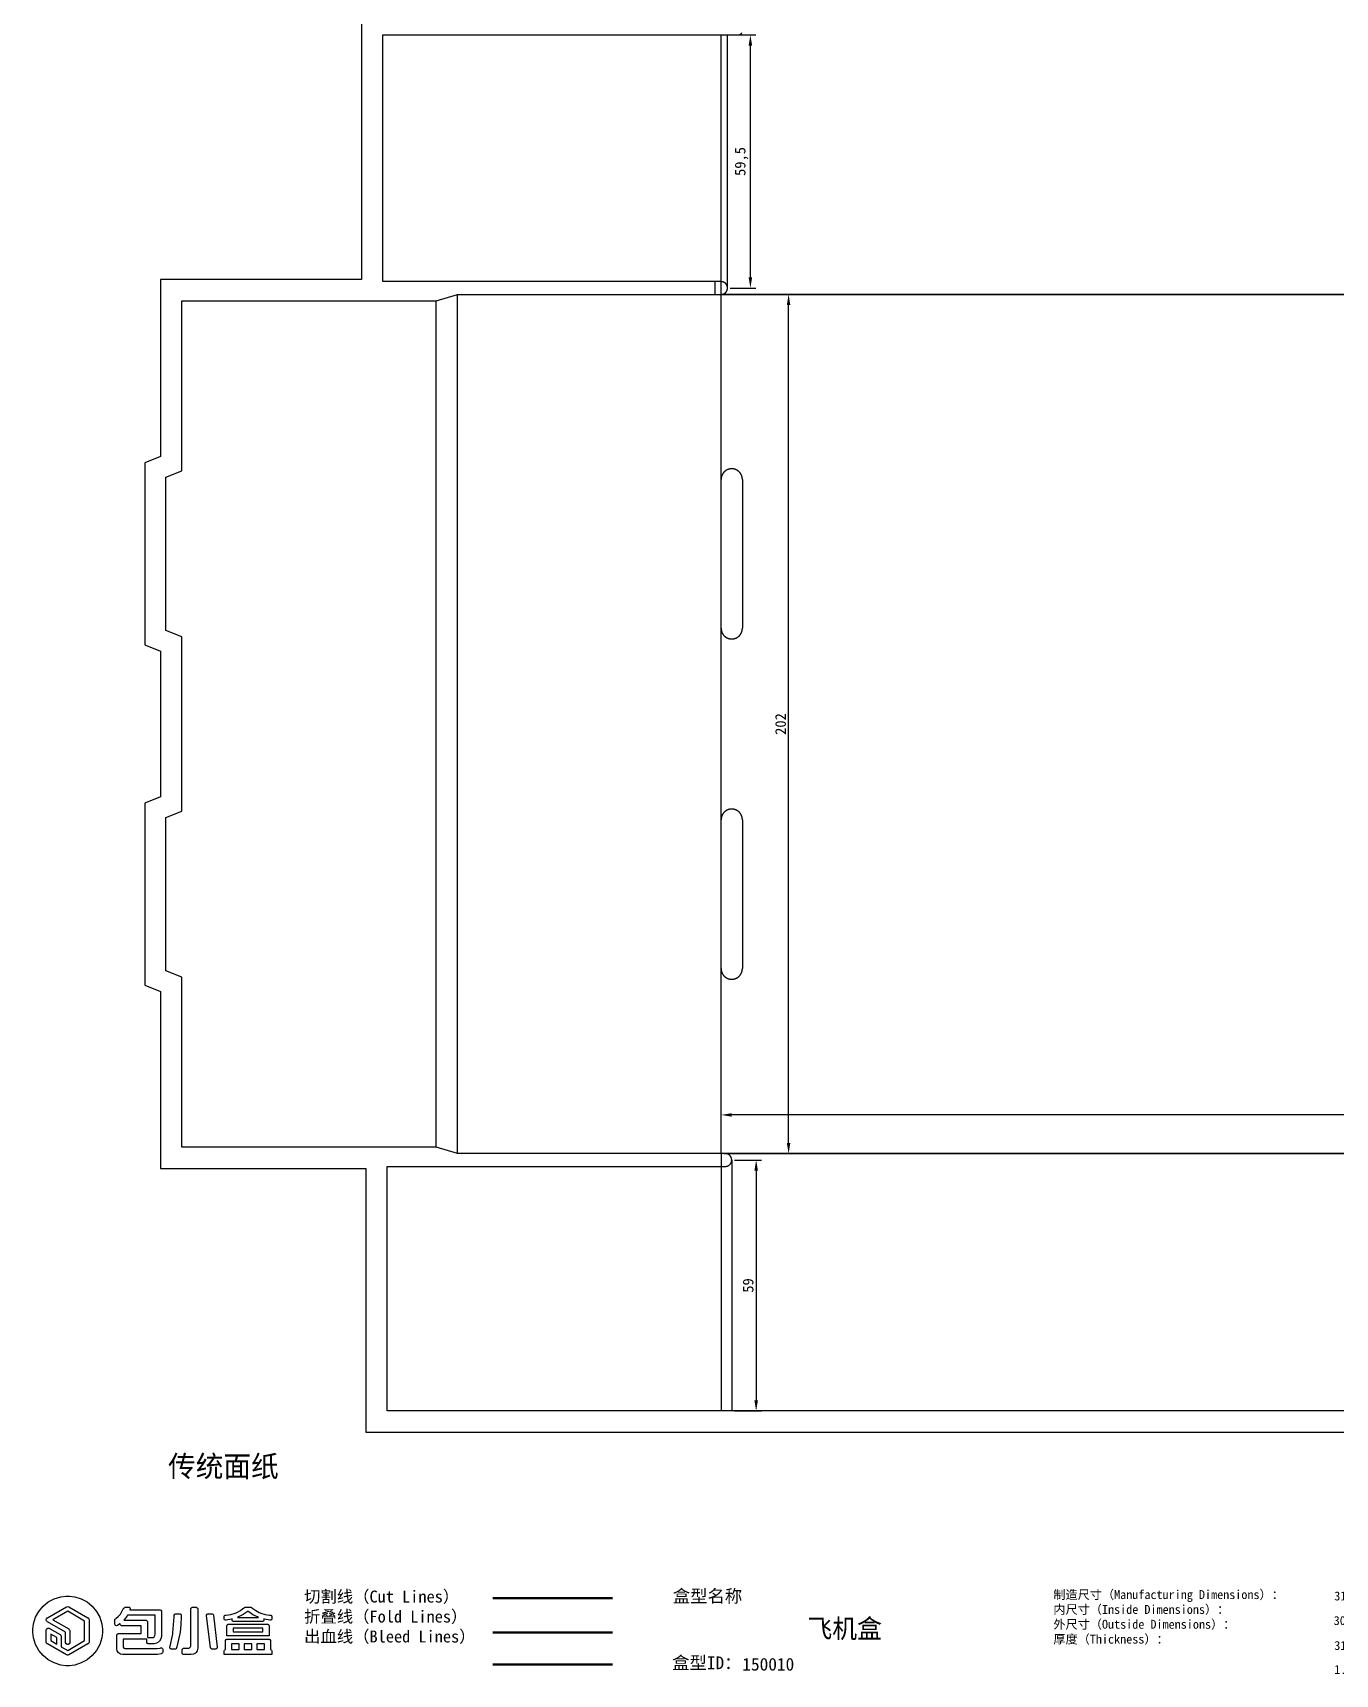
# Model space of a CAD drawing. Header units: millimetres. Extents: x -1 to 611, y 3 to 714.
# Drawn here: x -1.3 to 304.9, y 3.1 to 389 of the extents above; entities that cross this region are included whole.
import ezdxf

# ---------------------------------------------------------------- set-up
doc = ezdxf.new("R2010")
doc.units = ezdxf.units.MM
for name, color, linetype in [('bleeds', 3, 'Continuous'), ('cuts', 5, 'Continuous'), ('folds', 1, 'Continuous')]:
    doc.layers.add(name, color=color, linetype=linetype)
doc.dimstyles.get("Standard").update_dxf_attribs({"dimtxt": 2.5, "dimasz": 2.5, "dimexe": 1.25, "dimexo": 0.625, "dimtad": 1, "dimcen": 2.5, "dimazin": 3, "dimtfac": 1, "dimtmove": 0, "dimatfit": 3, "dimarcsym": 0})

# ---------------------------------------------------------------- blocks, each defined once
blk = doc.blocks.new('*U0')
at = {"color": 5, "lineweight": 50}
blk.add_line((106.86, -9.03), (135, -9.03), dxfattribs=at)
at = {"color": 1, "lineweight": 50}
blk.add_line((106.86, -17.05), (135, -17.05), dxfattribs=at)
at = {"color": 3, "lineweight": 50}
blk.add_line((106.86, -24.57), (135, -24.57), dxfattribs=at)
at = {"color": 30}
blk.add_lwpolyline([(15.09, -16.7), (15.09, -17.11), (14.93, -18.35), (14.45, -19.89), (13.69, -21.28), (12.69, -22.49), (11.48, -23.49), (10.09, -24.25), (8.55, -24.73), (7.31, -24.89), (6.9, -24.89), (6.49, -24.89), (5.25, -24.73), (3.71, -24.25), (2.32, -23.49), (1.11, -22.49), (0.11, -21.28), (-0.65, -19.89), (-1.13, -18.35), (-1.29, -17.11), (-1.29, -16.7), (-1.29, -16.29), (-1.13, -15.05), (-0.65, -13.51), (0.11, -12.12), (1.11, -10.9), (2.32, -9.9), (3.71, -9.15), (5.25, -8.67), (6.49, -8.5), (6.9, -8.5), (7.31, -8.5), (8.55, -8.67), (10.09, -9.15), (11.48, -9.9), (12.69, -10.9), (13.69, -12.12), (14.45, -13.51), (14.93, -15.05), (15.09, -16.29), (15.09, -16.7)], close=True, dxfattribs=at)
at = {"color": 7}
for points in [[(6.9, -22.41), (6.84, -22.41), (6.66, -22.36), (6.64, -22.34), (2.14, -19.74), (2.1, -19.72), (1.95, -19.55), (1.88, -19.36), (1.88, -19.3), (1.88, -16.57), (1.88, -16.5), (1.95, -16.31), (2.1, -16.14), (2.13, -16.12), (2.17, -16.1), (2.39, -16.05), (2.61, -16.1), (2.65, -16.12), (5.11, -17.53), (5.15, -17.56), (5.3, -17.72), (5.37, -17.91), (5.37, -17.98), (5.37, -20.42), (6.9, -21.31), (10.89, -19), (10.89, -14.39), (6.9, -12.08), (3.42, -14.09), (7.15, -16.25), (7.19, -16.27), (7.34, -16.44), (7.41, -16.63), (7.41, -16.7), (7.41, -19.4), (7.41, -19.49), (7.26, -19.76), (6.99, -19.91), (6.9, -19.91), (6.81, -19.91), (6.53, -19.76), (6.38, -19.49), (6.38, -19.4), (6.38, -16.99), (2.13, -14.54), (2.1, -14.51), (1.95, -14.35), (1.88, -14.16), (1.88, -14.09), (1.88, -14.03), (1.95, -13.84), (2.1, -13.67), (2.13, -13.65), (6.64, -11.05), (6.68, -11.02), (6.9, -10.98), (7.11, -11.02), (7.15, -11.05), (11.66, -13.65), (11.7, -13.67), (11.85, -13.84), (11.92, -14.03), (11.92, -14.09), (11.92, -19.3), (11.92, -19.36), (11.85, -19.55), (11.7, -19.72), (11.66, -19.74), (7.15, -22.34), (7.13, -22.35), (6.96, -22.41), (6.9, -22.41)], [(21.36, -11.14), (21.4, -11.14), (21.54, -11.22), (21.59, -11.38), (21.59, -11.41), (21.59, -11.41), (21.58, -11.43), (21.51, -11.7), (21.49, -11.74), (28.55, -11.74), (28.62, -11.74), (28.82, -11.85), (28.93, -12.05), (28.93, -12.12), (28.93, -17.85), (28.93, -18.03), (28.79, -18.59), (28.48, -19.11), (28.39, -19.2), (28.3, -19.29), (27.77, -19.6), (27.2, -19.74), (27.01, -19.74), (25.91, -19.74), (25.84, -19.74), (25.64, -19.63), (25.53, -19.43), (25.53, -19.36), (25.53, -18.63), (19.98, -18.63), (19.98, -20.48), (19.98, -20.55), (20.08, -20.78), (20.32, -20.88), (20.4, -20.88), (27.7, -20.88), (27.96, -20.88), (28.65, -20.73), (28.73, -20.7), (28.77, -20.68), (28.92, -20.68), (29.08, -20.74), (29.2, -20.87), (29.24, -21.01), (29.24, -21.05), (29.24, -21.69), (29.24, -21.74), (29.17, -21.9), (29.03, -22.03), (28.99, -22.04), (28.89, -22.08), (28.01, -22.25), (27.71, -22.25), (20, -22.25), (19.83, -22.25), (19.33, -22.16), (18.84, -21.88), (18.55, -21.41), (18.46, -20.92), (18.46, -20.75), (18.46, -17.7), (18.46, -17.64), (18.57, -17.44), (18.77, -17.33), (18.84, -17.33), (24.19, -17.33), (24.19, -15.48), (19.61, -15.48), (19.55, -15.48), (19.35, -15.38), (19.25, -15.19), (19.25, -15.12), (19.25, -14.97), (19.19, -15.01), (18.6, -15.4), (18.54, -15.43), (18.5, -15.45), (18.35, -15.48), (18.17, -15.42), (18.03, -15.29), (17.98, -15.15), (17.98, -15.1), (17.98, -14.11), (17.98, -14.06), (18.03, -13.92), (18.15, -13.8), (18.18, -13.78), (18.29, -13.72), (18.8, -13.33), (19.25, -12.85), (19.34, -12.74), (19.4, -12.65), (19.9, -11.68), (19.93, -11.58), (19.95, -11.51), (20.16, -11.26), (20.44, -11.13), (20.54, -11.13), (21.36, -11.13), (21.36, -11.14)], [(37.06, -11.14), (37.13, -11.14), (37.35, -11.26), (37.47, -11.47), (37.47, -11.55), (37.47, -20.6), (37.47, -20.79), (37.36, -21.36), (37.11, -21.8), (37.03, -21.87), (36.96, -21.93), (36.49, -22.16), (35.92, -22.26), (35.74, -22.26), (34.17, -22.26), (34.1, -22.26), (33.9, -22.15), (33.79, -21.95), (33.79, -21.88), (33.79, -21.17), (33.79, -21.1), (33.9, -20.9), (34.1, -20.79), (34.17, -20.79), (35.25, -20.79), (35.3, -20.79), (35.47, -20.75), (35.65, -20.63), (35.77, -20.45), (35.81, -20.28), (35.81, -20.23), (35.81, -11.55), (35.81, -11.48), (35.93, -11.26), (36.15, -11.14), (36.22, -11.14), (37.06, -11.14), (37.06, -11.14)], [(48.72, -11.15), (49.86, -11.15), (49.92, -11.15), (50.13, -11.21), (50.33, -11.33), (50.37, -11.37), (50.46, -11.47), (51.09, -11.93), (51.91, -12.36), (52.11, -12.44), (52.31, -12.52), (53.33, -12.82), (54.37, -12.98), (54.58, -12.99), (54.63, -12.99), (54.82, -13.09), (54.92, -13.28), (54.92, -13.34), (54.92, -13.82), (54.92, -13.89), (54.8, -14.09), (54.57, -14.18), (54.52, -14.17), (54.39, -14.15), (53.16, -13.91), (53.04, -13.88), (53.04, -14.12), (53.04, -14.19), (52.93, -14.38), (52.73, -14.5), (52.66, -14.5), (45.93, -14.5), (45.87, -14.5), (45.67, -14.38), (45.56, -14.19), (45.56, -14.12), (45.56, -13.88), (45.43, -13.91), (44.14, -14.16), (44.01, -14.18), (43.96, -14.18), (43.77, -14.1), (43.66, -13.93), (43.66, -13.87), (43.66, -13.29), (43.66, -13.24), (43.75, -13.08), (43.91, -12.99), (43.96, -12.99), (44.17, -12.98), (45.23, -12.82), (46.27, -12.52), (46.48, -12.44), (46.67, -12.36), (47.49, -11.94), (48.11, -11.47), (48.2, -11.37), (48.24, -11.34), (48.44, -11.21), (48.65, -11.15), (48.72, -11.15)], [(20.09, -14.21), (25.28, -14.21), (25.34, -14.21), (25.54, -14.32), (25.66, -14.52), (25.66, -14.59), (25.66, -18.28), (26.57, -18.28), (26.67, -18.28), (26.96, -18.23), (27.23, -18.07), (27.39, -17.8), (27.45, -17.51), (27.45, -17.42), (27.45, -13.04), (20.94, -13.04), (20.88, -13.15), (20.17, -14.12), (20.09, -14.21)], [(33.19, -12.66), (33.25, -12.66), (33.46, -12.77), (33.57, -12.98), (33.57, -13.04), (33.56, -13.43), (33.48, -15.31), (33.31, -17.04), (33.26, -17.36), (33.21, -17.68), (32.59, -20.48), (32.51, -20.72), (32.5, -20.76), (32.38, -20.91), (32.21, -20.98), (32.15, -20.98), (31.3, -20.98), (31.25, -20.98), (31.12, -20.94), (30.99, -20.83), (30.92, -20.67), (30.92, -20.54), (30.93, -20.5), (31.01, -20.26), (31.56, -17.76), (31.6, -17.51), (31.65, -17.16), (31.96, -13.43), (31.96, -13.03), (31.96, -12.98), (32.07, -12.76), (32.27, -12.66), (32.34, -12.66), (33.19, -12.66)], [(41.17, -12.99), (42.06, -20.56), (42.06, -20.61), (41.96, -20.85), (41.75, -20.98), (41.68, -20.98), (40.84, -20.98), (40.77, -20.98), (40.58, -20.88), (40.47, -20.69), (40.46, -20.65), (39.57, -13.08), (39.56, -13.02), (39.66, -12.78), (39.88, -12.66), (39.95, -12.66), (40.79, -12.66), (40.85, -12.66), (41.04, -12.75), (41.16, -12.94), (41.17, -12.99)], [(54.29, -15.5), (54.29, -17.88), (44.29, -17.88), (44.29, -15.5), (44.29, -15.43), (44.4, -15.24), (44.6, -15.12), (44.66, -15.12), (53.91, -15.12), (53.98, -15.12), (54.18, -15.24), (54.29, -15.43), (54.29, -15.5)], [(46.8, -13.52), (51.77, -13.52), (51.52, -13.43), (50.39, -12.9), (49.45, -12.25), (49.29, -12.1), (49.13, -12.24), (48.18, -12.88), (47.05, -13.43), (46.8, -13.52)], [(2.91, -19), (4.34, -19.83), (4.34, -18.28), (2.91, -17.45), (2.91, -19)], [(54.56, -19.01), (54.56, -21.09), (54.57, -21.09), (54.63, -21.09), (54.82, -21.2), (54.92, -21.38), (54.92, -21.44), (54.92, -22.26), (43.66, -22.26), (43.66, -21.44), (43.66, -21.38), (43.76, -21.2), (43.95, -21.09), (44.01, -21.09), (44.01, -19.01), (44.01, -18.95), (44.12, -18.75), (44.32, -18.64), (44.39, -18.64), (54.18, -18.64), (54.24, -18.64), (54.44, -18.75), (54.56, -18.95), (54.56, -19.01)], [(45.78, -16.96), (52.8, -16.96), (52.8, -16.08), (45.78, -16.08), (45.78, -16.96)], [(45.4, -21.09), (47.23, -21.09), (47.23, -19.76), (45.4, -19.76), (45.4, -21.09)], [(48.4, -21.09), (50.17, -21.09), (50.17, -19.76), (48.4, -19.76), (48.4, -21.09)], [(51.35, -21.09), (53.16, -21.09), (53.16, -19.76), (51.35, -19.76), (51.35, -21.09)]]:
    blk.add_lwpolyline(points, close=True, dxfattribs=at)
at = {"insert": (62.48, -7.22), "char_height": 2.81671, "attachment_point": 1}
blk.add_mtext_dynamic_manual_height_columns('{\\fArial Unicode MS|b0|i0|c134|p0;切割线（\\fSimSun|b0|i0|c134|p2;Cut Lines\\fArial Unicode MS|b0|i0|c134|p0;）\\fSimSun|b0|i0|c134|p2;\\P\\fArial Unicode MS|b0|i0|c134|p0;折叠线（\\fSimSun|b0|i0|c134|p2;Fold Lines\\fArial Unicode MS|b0|i0|c134|p0;）\\fSimSun|b0|i0|c134|p2;\\H2.14166x; \\H0.46693x;\\P\\fArial Unicode MS|b0|i0|c134|p0;出血线（\\fSimSun|b0|i0|c134|p2;Bleed Lines\\fArial Unicode MS|b0|i0|c134|p0;）\\H1.76775x; }', width=43.0189, gutter_width=112.21, heights=[22.95], dxfattribs=at)
at = {"lineweight": 211}
for s, width, heights, insert, char_height, attachment_point in [('{\\fSimSun|b0|i0|c134|p2;盒型名称}', 19.2043, [0], (149.15, -7.02), 2.9911, 1), ('{\\fArial Unicode MS|b0|i0|c134|p0;制造尺寸（\\fSimSun|b0|i0|c134|p2;\\C0;Manufacturing Dimensions\\fArial Unicode MS|b0|i0|c134|p0;\\C256;）：\\fSimSun|b0|i0|c134|p2;\\P\\fArial Unicode MS|b0|i0|c134|p0;\\C0;内尺寸（\\fSimSun|b0|i0|c134|p2;Inside Dimensions\\fArial Unicode MS|b0|i0|c134|p0;）：\\fSimSun|b0|i0|c134|p2;\\H2.13842x; \\H0.46764x;\\P\\fArial Unicode MS|b0|i0|c134|p0;外尺寸（\\fSimSun|b0|i0|c134|p2;Outside Dimensions\\fArial Unicode MS|b0|i0|c134|p0;）：\\fSimSun|b0|i0|c134|p2;\\H1.76014x; \\H0.56814x;\\P\\fArial Unicode MS|b0|i0|c134|p0;厚度（\\fSimSun|b0|i0|c134|p2;Thickness\\fArial Unicode MS|b0|i0|c134|p0;）：\\H1.88094x; }', 62.394, [0], (238.61, -7.12), 2.09375, 1), ('315(L) X 202(W) X 62(H) mm', 66.9285, [0], (304.64, -7.45), 2.0938, 1), ('{\\fArial Unicode MS|b0|i0|c134|p0;材质（\\fSimSun|b0|i0|c134|p2;\\C0;Material\\fArial Unicode MS|b0|i0|c134|p0;\\C256;）：\\fSimSun|b0|i0|c134|p2;\\P\\fArial Unicode MS|b0|i0|c134|p0;\\C0;展开面积（\\fSimSun|b0|i0|c134|p2;Total Area\\fArial Unicode MS|b0|i0|c134|p0;）：\\fSimSun|b0|i0|c134|p2;\\H2.13381x; \\H0.46865x;\\P\\fArial Unicode MS|b0|i0|c134|p0;备注（\\fSimSun|b0|i0|c134|p2;Remark\\fArial Unicode MS|b0|i0|c134|p0;）：\\H1.76559x; }', 55.946, [0], (381.12, -7.86), 2.09375, 1), ('E瓦(三层)(1.5-2mm)', 66.9285, [0], (438.73, -8.18), 2.0938, 1), ('飞机盒', 81.4197, [9.16], (189.54, -16.4), 4.487, 5), ('300(L) X 200(W) X 60(H) mm', 66.8699, [0], (304.5, -13.23), 2.0938, 1), ('576.0 mm X 590.0 mm', 66.9676, [0], (438.54, -13.94), 2.0938, 1), ('316(L) X 204.5(W) X 63(H) mm', 66.9676, [0], (304.64, -19.09), 2.0938, 1), ('{\\fSimSun|b0|i0|c134|p2;盒型ID：}', 19.2043, [0], (148.99, -22.71), 2.9911, 1), ('150010', 19.2043, [0], (165.49, -23.05), 2.991, 1), ('1.5 mm', 66.909, [0], (304.64, -24.75), 2.094, 1)]:
    blk.add_mtext_dynamic_manual_height_columns(s, width=width, gutter_width=214.48, heights=heights, dxfattribs=dict(at, insert=insert, char_height=char_height, attachment_point=attachment_point))
blk = doc.blocks.new('traditional')
at = {"layer": 'bleeds'}
for p, q in [((46, 333.5), (46, 271)), ((46, 271), (-1.25, 271)), ((-1.25, 271), (-1.25, 229.38)), ((-1.25, 229.38), (-5, 227.88)), ((-5, 227.88), (-5, 185.12)), ((-5, 185.12), (-1.25, 183.62)), ((-1.25, 183.62), (-1.25, 149.38)), ((-1.25, 149.38), (-5, 147.88)), ((-5, 147.88), (-5, 105.11)), ((-5, 105.11), (-1.25, 103.61)), ((-1.25, 103.61), (-1.25, 62)), ((-1.25, 62), (47, 62)), ((47, 62), (47, 0)), ((47, 0), (529, 0))]:
    blk.add_line(p, q, dxfattribs=at)
at = {"layer": 'cuts'}
for p, q in [((51, 270.5), (51, 328.5)), ((51, 328.5), (132, 328.5)), ((132, 328.5), (134.5, 328.5)), ((129, 270.5), (51, 270.5)), ((130.5, 270.5), (129, 270.5)), ((63.5, 266), (68.5, 267.5)), ((68.5, 267.5), (130.5, 267.5)), ((130.5, 267.5), (130.5, 267.5)), ((3.75, 226), (3.75, 266)), ((3.75, 266), (63.5, 266)), ((0, 224.5), (3.75, 226)), ((0, 188.5), (0, 224.5)), ((130.5, 189), (130.5, 224)), ((130.5, 224), (130.5, 224)), ((133, 226.5), (133, 226.5)), ((135.5, 224), (135.5, 189)), ((3.75, 187), (0, 188.5)), ((3.75, 146), (3.75, 187)), ((133, 186.5), (133, 186.5)), ((0, 144.5), (3.75, 146)), ((0, 108.5), (0, 144.5)), ((130.5, 109), (130.5, 144)), ((130.5, 144), (130.5, 144)), ((133, 146.5), (133, 146.5)), ((135.5, 144), (135.5, 109)), ((3.75, 107), (0, 108.5)), ((3.75, 67), (3.75, 107)), ((133, 106.5), (133, 106.5)), ((63.5, 67), (3.75, 67)), ((68.5, 65.5), (63.5, 67)), ((52, 5), (52, 62.5)), ((52, 62.5), (130, 62.5)), ((131.5, 65.5), (68.5, 65.5)), ((130, 62.5), (131.5, 62.5)), ((443, 5), (52, 5))]:
    blk.add_line(p, q, dxfattribs=at)
for points in [[(134.5, 328.5), (134.52, 328.5), (134.53, 328.5), (134.55, 328.5), (134.56, 328.5), (134.58, 328.5), (134.59, 328.5), (134.61, 328.51), (134.63, 328.51), (134.64, 328.51), (134.66, 328.51), (134.67, 328.51), (134.69, 328.52), (134.7, 328.52), (134.72, 328.52), (134.73, 328.53), (134.75, 328.53), (134.76, 328.54), (134.78, 328.54), (134.79, 328.54), (134.81, 328.55), (134.82, 328.55), (134.84, 328.56), (134.85, 328.56), (134.87, 328.57), (134.88, 328.58), (134.9, 328.58), (134.91, 328.59), (134.93, 328.6), (134.94, 328.6), (134.95, 328.61), (134.97, 328.62), (134.98, 328.62), (135, 328.63), (135.01, 328.64), (135.02, 328.65), (135.04, 328.66), (135.05, 328.66), (135.06, 328.67), (135.08, 328.68), (135.09, 328.69), (135.1, 328.7), (135.11, 328.71), (135.13, 328.72), (135.14, 328.73), (135.15, 328.74), (135.16, 328.75), (135.17, 328.76), (135.18, 328.77), (135.2, 328.78), (135.21, 328.79), (135.22, 328.8), (135.23, 328.82), (135.24, 328.83), (135.25, 328.84), (135.26, 328.85), (135.27, 328.86), (135.28, 328.87), (135.29, 328.89), (135.3, 328.9), (135.31, 328.91), (135.32, 328.92), (135.33, 328.94), (135.34, 328.95), (135.34, 328.96), (135.35, 328.98), (135.36, 328.99), (135.37, 329)], [(132, 269), (132, 269.02), (132, 269.05), (132, 269.07), (132, 269.09), (132, 269.12), (131.99, 269.14), (131.99, 269.16), (131.99, 269.19), (131.99, 269.21), (131.98, 269.23), (131.98, 269.26), (131.97, 269.28), (131.97, 269.3), (131.96, 269.33), (131.96, 269.35), (131.95, 269.37), (131.95, 269.4), (131.94, 269.42), (131.93, 269.44), (131.93, 269.46), (131.92, 269.49), (131.91, 269.51), (131.9, 269.53), (131.89, 269.55), (131.89, 269.57), (131.88, 269.6), (131.87, 269.62), (131.86, 269.64), (131.85, 269.66), (131.84, 269.68), (131.83, 269.7), (131.81, 269.72), (131.8, 269.74), (131.79, 269.76), (131.78, 269.78), (131.77, 269.8), (131.75, 269.82), (131.74, 269.84), (131.73, 269.86), (131.71, 269.88), (131.7, 269.9), (131.69, 269.92), (131.67, 269.94), (131.66, 269.96), (131.64, 269.97), (131.63, 269.99), (131.61, 270.01), (131.59, 270.03), (131.58, 270.04), (131.56, 270.06), (131.54, 270.08), (131.53, 270.09), (131.51, 270.11), (131.49, 270.13), (131.47, 270.14), (131.46, 270.16), (131.44, 270.17), (131.42, 270.19), (131.4, 270.2), (131.38, 270.21), (131.36, 270.23), (131.34, 270.24), (131.32, 270.25), (131.3, 270.27), (131.28, 270.28), (131.26, 270.29), (131.24, 270.3), (131.22, 270.31), (131.2, 270.33), (131.18, 270.34), (131.16, 270.35), (131.14, 270.36), (131.12, 270.37), (131.1, 270.38), (131.07, 270.39), (131.05, 270.39), (131.03, 270.4), (131.01, 270.41), (130.99, 270.42), (130.96, 270.43), (130.94, 270.43), (130.92, 270.44), (130.9, 270.45), (130.87, 270.45), (130.85, 270.46), (130.83, 270.46), (130.8, 270.47), (130.78, 270.47), (130.76, 270.48), (130.73, 270.48), (130.71, 270.49), (130.69, 270.49), (130.66, 270.49), (130.64, 270.49), (130.62, 270.5), (130.59, 270.5), (130.57, 270.5), (130.55, 270.5), (130.52, 270.5), (130.5, 270.5)], [(130.5, 267.5), (130.52, 267.5), (130.55, 267.5), (130.57, 267.5), (130.59, 267.5), (130.62, 267.5), (130.64, 267.51), (130.66, 267.51), (130.69, 267.51), (130.71, 267.51), (130.73, 267.52), (130.76, 267.52), (130.78, 267.53), (130.8, 267.53), (130.83, 267.54), (130.85, 267.54), (130.87, 267.55), (130.9, 267.55), (130.92, 267.56), (130.94, 267.57), (130.96, 267.57), (130.99, 267.58), (131.01, 267.59), (131.03, 267.6), (131.05, 267.61), (131.07, 267.61), (131.1, 267.62), (131.12, 267.63), (131.14, 267.64), (131.16, 267.65), (131.18, 267.66), (131.2, 267.67), (131.22, 267.69), (131.24, 267.7), (131.26, 267.71), (131.28, 267.72), (131.3, 267.73), (131.32, 267.75), (131.34, 267.76), (131.36, 267.77), (131.38, 267.79), (131.4, 267.8), (131.42, 267.81), (131.44, 267.83), (131.46, 267.84), (131.47, 267.86), (131.49, 267.87), (131.51, 267.89), (131.53, 267.91), (131.54, 267.92), (131.56, 267.94), (131.58, 267.96), (131.59, 267.97), (131.61, 267.99), (131.63, 268.01), (131.64, 268.03), (131.66, 268.04), (131.67, 268.06), (131.69, 268.08), (131.7, 268.1), (131.71, 268.12), (131.73, 268.14), (131.74, 268.16), (131.75, 268.18), (131.77, 268.2), (131.78, 268.22), (131.79, 268.24), (131.8, 268.26), (131.81, 268.28), (131.83, 268.3), (131.84, 268.32), (131.85, 268.34), (131.86, 268.36), (131.87, 268.38), (131.88, 268.4), (131.89, 268.43), (131.89, 268.45), (131.9, 268.47), (131.91, 268.49), (131.92, 268.51), (131.93, 268.54), (131.93, 268.56), (131.94, 268.58), (131.95, 268.6), (131.95, 268.63), (131.96, 268.65), (131.96, 268.67), (131.97, 268.7), (131.97, 268.72), (131.98, 268.74), (131.98, 268.77), (131.99, 268.79), (131.99, 268.81), (131.99, 268.84), (131.99, 268.86), (132, 268.88), (132, 268.91), (132, 268.93), (132, 268.95), (132, 268.98), (132, 269)], [(133, 226.5), (132.96, 226.5), (132.92, 226.5), (132.88, 226.5), (132.84, 226.5), (132.8, 226.49), (132.76, 226.49), (132.73, 226.48), (132.69, 226.48), (132.65, 226.48), (132.61, 226.47), (132.57, 226.46), (132.53, 226.46), (132.49, 226.45), (132.45, 226.44), (132.42, 226.43), (132.38, 226.42), (132.34, 226.41), (132.3, 226.4), (132.26, 226.39), (132.23, 226.38), (132.19, 226.37), (132.15, 226.35), (132.12, 226.34), (132.08, 226.32), (132.04, 226.31), (132.01, 226.29), (131.97, 226.28), (131.94, 226.26), (131.9, 226.25), (131.87, 226.23), (131.83, 226.21), (131.8, 226.19), (131.76, 226.17), (131.73, 226.15), (131.69, 226.13), (131.66, 226.11), (131.63, 226.09), (131.59, 226.07), (131.56, 226.05), (131.53, 226.02), (131.5, 226), (131.47, 225.98), (131.44, 225.95), (131.41, 225.93), (131.38, 225.9), (131.35, 225.88), (131.32, 225.85), (131.29, 225.82), (131.26, 225.8), (131.23, 225.77), (131.2, 225.74), (131.18, 225.71), (131.15, 225.68), (131.12, 225.65), (131.1, 225.62), (131.07, 225.59), (131.05, 225.56), (131.02, 225.53), (131, 225.5), (130.98, 225.47), (130.95, 225.44), (130.93, 225.41), (130.91, 225.37), (130.89, 225.34), (130.87, 225.31), (130.85, 225.27), (130.83, 225.24), (130.81, 225.2), (130.79, 225.17), (130.77, 225.13), (130.75, 225.1), (130.74, 225.06), (130.72, 225.03), (130.71, 224.99), (130.69, 224.96), (130.68, 224.92), (130.66, 224.88), (130.65, 224.85), (130.63, 224.81), (130.62, 224.77), (130.61, 224.74), (130.6, 224.7), (130.59, 224.66), (130.58, 224.62), (130.57, 224.58), (130.56, 224.55), (130.55, 224.51), (130.54, 224.47), (130.54, 224.43), (130.53, 224.39), (130.52, 224.35), (130.52, 224.31), (130.52, 224.27), (130.51, 224.24), (130.51, 224.2), (130.5, 224.16), (130.5, 224.12), (130.5, 224.08), (130.5, 224.04), (130.5, 224)], [(135.5, 224), (135.5, 224.04), (135.5, 224.08), (135.5, 224.12), (135.5, 224.16), (135.49, 224.2), (135.49, 224.24), (135.48, 224.27), (135.48, 224.31), (135.48, 224.35), (135.47, 224.39), (135.46, 224.43), (135.46, 224.47), (135.45, 224.51), (135.44, 224.55), (135.43, 224.58), (135.42, 224.62), (135.41, 224.66), (135.4, 224.7), (135.39, 224.74), (135.38, 224.77), (135.37, 224.81), (135.35, 224.85), (135.34, 224.88), (135.32, 224.92), (135.31, 224.96), (135.29, 224.99), (135.28, 225.03), (135.26, 225.06), (135.25, 225.1), (135.23, 225.13), (135.21, 225.17), (135.19, 225.2), (135.17, 225.24), (135.15, 225.27), (135.13, 225.31), (135.11, 225.34), (135.09, 225.37), (135.07, 225.41), (135.05, 225.44), (135.02, 225.47), (135, 225.5), (134.98, 225.53), (134.95, 225.56), (134.93, 225.59), (134.9, 225.62), (134.88, 225.65), (134.85, 225.68), (134.82, 225.71), (134.8, 225.74), (134.77, 225.77), (134.74, 225.8), (134.71, 225.82), (134.68, 225.85), (134.65, 225.88), (134.62, 225.9), (134.59, 225.93), (134.56, 225.95), (134.53, 225.98), (134.5, 226), (134.47, 226.02), (134.44, 226.05), (134.41, 226.07), (134.37, 226.09), (134.34, 226.11), (134.31, 226.13), (134.27, 226.15), (134.24, 226.17), (134.2, 226.19), (134.17, 226.21), (134.13, 226.23), (134.1, 226.25), (134.06, 226.26), (134.03, 226.28), (133.99, 226.29), (133.96, 226.31), (133.92, 226.32), (133.88, 226.34), (133.85, 226.35), (133.81, 226.37), (133.77, 226.38), (133.74, 226.39), (133.7, 226.4), (133.66, 226.41), (133.62, 226.42), (133.58, 226.43), (133.55, 226.44), (133.51, 226.45), (133.47, 226.46), (133.43, 226.46), (133.39, 226.47), (133.35, 226.48), (133.31, 226.48), (133.27, 226.48), (133.24, 226.49), (133.2, 226.49), (133.16, 226.5), (133.12, 226.5), (133.08, 226.5), (133.04, 226.5), (133, 226.5)], [(130.5, 189), (130.5, 188.96), (130.5, 188.92), (130.5, 188.88), (130.5, 188.84), (130.51, 188.8), (130.51, 188.76), (130.52, 188.73), (130.52, 188.69), (130.52, 188.65), (130.53, 188.61), (130.54, 188.57), (130.54, 188.53), (130.55, 188.49), (130.56, 188.45), (130.57, 188.42), (130.58, 188.38), (130.59, 188.34), (130.6, 188.3), (130.61, 188.26), (130.62, 188.23), (130.63, 188.19), (130.65, 188.15), (130.66, 188.12), (130.68, 188.08), (130.69, 188.04), (130.71, 188.01), (130.72, 187.97), (130.74, 187.94), (130.75, 187.9), (130.77, 187.87), (130.79, 187.83), (130.81, 187.8), (130.83, 187.76), (130.85, 187.73), (130.87, 187.69), (130.89, 187.66), (130.91, 187.63), (130.93, 187.59), (130.95, 187.56), (130.98, 187.53), (131, 187.5), (131.02, 187.47), (131.05, 187.44), (131.07, 187.41), (131.1, 187.38), (131.12, 187.35), (131.15, 187.32), (131.18, 187.29), (131.2, 187.26), (131.23, 187.23), (131.26, 187.2), (131.29, 187.18), (131.32, 187.15), (131.35, 187.12), (131.38, 187.1), (131.41, 187.07), (131.44, 187.05), (131.47, 187.02), (131.5, 187), (131.53, 186.98), (131.56, 186.95), (131.59, 186.93), (131.63, 186.91), (131.66, 186.89), (131.69, 186.87), (131.73, 186.85), (131.76, 186.83), (131.8, 186.81), (131.83, 186.79), (131.87, 186.77), (131.9, 186.75), (131.94, 186.74), (131.97, 186.72), (132.01, 186.71), (132.04, 186.69), (132.08, 186.68), (132.12, 186.66), (132.15, 186.65), (132.19, 186.63), (132.23, 186.62), (132.26, 186.61), (132.3, 186.6), (132.34, 186.59), (132.38, 186.58), (132.42, 186.57), (132.45, 186.56), (132.49, 186.55), (132.53, 186.54), (132.57, 186.54), (132.61, 186.53), (132.65, 186.52), (132.69, 186.52), (132.73, 186.52), (132.76, 186.51), (132.8, 186.51), (132.84, 186.5), (132.88, 186.5), (132.92, 186.5), (132.96, 186.5), (133, 186.5)], [(133, 186.5), (133.04, 186.5), (133.08, 186.5), (133.12, 186.5), (133.16, 186.5), (133.2, 186.51), (133.24, 186.51), (133.27, 186.52), (133.31, 186.52), (133.35, 186.52), (133.39, 186.53), (133.43, 186.54), (133.47, 186.54), (133.51, 186.55), (133.55, 186.56), (133.58, 186.57), (133.62, 186.58), (133.66, 186.59), (133.7, 186.6), (133.74, 186.61), (133.77, 186.62), (133.81, 186.63), (133.85, 186.65), (133.88, 186.66), (133.92, 186.68), (133.96, 186.69), (133.99, 186.71), (134.03, 186.72), (134.06, 186.74), (134.1, 186.75), (134.13, 186.77), (134.17, 186.79), (134.2, 186.81), (134.24, 186.83), (134.27, 186.85), (134.31, 186.87), (134.34, 186.89), (134.37, 186.91), (134.41, 186.93), (134.44, 186.95), (134.47, 186.98), (134.5, 187), (134.53, 187.02), (134.56, 187.05), (134.59, 187.07), (134.62, 187.1), (134.65, 187.12), (134.68, 187.15), (134.71, 187.18), (134.74, 187.2), (134.77, 187.23), (134.8, 187.26), (134.82, 187.29), (134.85, 187.32), (134.88, 187.35), (134.9, 187.38), (134.93, 187.41), (134.95, 187.44), (134.98, 187.47), (135, 187.5), (135.02, 187.53), (135.05, 187.56), (135.07, 187.59), (135.09, 187.63), (135.11, 187.66), (135.13, 187.69), (135.15, 187.73), (135.17, 187.76), (135.19, 187.8), (135.21, 187.83), (135.23, 187.87), (135.25, 187.9), (135.26, 187.94), (135.28, 187.97), (135.29, 188.01), (135.31, 188.04), (135.32, 188.08), (135.34, 188.12), (135.35, 188.15), (135.37, 188.19), (135.38, 188.23), (135.39, 188.26), (135.4, 188.3), (135.41, 188.34), (135.42, 188.38), (135.43, 188.42), (135.44, 188.45), (135.45, 188.49), (135.46, 188.53), (135.46, 188.57), (135.47, 188.61), (135.48, 188.65), (135.48, 188.69), (135.48, 188.73), (135.49, 188.76), (135.49, 188.8), (135.5, 188.84), (135.5, 188.88), (135.5, 188.92), (135.5, 188.96), (135.5, 189)], [(133, 146.5), (132.96, 146.5), (132.92, 146.5), (132.88, 146.5), (132.84, 146.5), (132.8, 146.49), (132.76, 146.49), (132.73, 146.48), (132.69, 146.48), (132.65, 146.48), (132.61, 146.47), (132.57, 146.46), (132.53, 146.46), (132.49, 146.45), (132.45, 146.44), (132.42, 146.43), (132.38, 146.42), (132.34, 146.41), (132.3, 146.4), (132.26, 146.39), (132.23, 146.38), (132.19, 146.37), (132.15, 146.35), (132.12, 146.34), (132.08, 146.32), (132.04, 146.31), (132.01, 146.29), (131.97, 146.28), (131.94, 146.26), (131.9, 146.25), (131.87, 146.23), (131.83, 146.21), (131.8, 146.19), (131.76, 146.17), (131.73, 146.15), (131.69, 146.13), (131.66, 146.11), (131.63, 146.09), (131.59, 146.07), (131.56, 146.05), (131.53, 146.02), (131.5, 146), (131.47, 145.98), (131.44, 145.95), (131.41, 145.93), (131.38, 145.9), (131.35, 145.88), (131.32, 145.85), (131.29, 145.82), (131.26, 145.8), (131.23, 145.77), (131.2, 145.74), (131.18, 145.71), (131.15, 145.68), (131.12, 145.65), (131.1, 145.62), (131.07, 145.59), (131.05, 145.56), (131.02, 145.53), (131, 145.5), (130.98, 145.47), (130.95, 145.44), (130.93, 145.41), (130.91, 145.37), (130.89, 145.34), (130.87, 145.31), (130.85, 145.27), (130.83, 145.24), (130.81, 145.2), (130.79, 145.17), (130.77, 145.13), (130.75, 145.1), (130.74, 145.06), (130.72, 145.03), (130.71, 144.99), (130.69, 144.96), (130.68, 144.92), (130.66, 144.88), (130.65, 144.85), (130.63, 144.81), (130.62, 144.77), (130.61, 144.74), (130.6, 144.7), (130.59, 144.66), (130.58, 144.62), (130.57, 144.58), (130.56, 144.55), (130.55, 144.51), (130.54, 144.47), (130.54, 144.43), (130.53, 144.39), (130.52, 144.35), (130.52, 144.31), (130.52, 144.27), (130.51, 144.24), (130.51, 144.2), (130.5, 144.16), (130.5, 144.12), (130.5, 144.08), (130.5, 144.04), (130.5, 144)], [(135.5, 144), (135.5, 144.04), (135.5, 144.08), (135.5, 144.12), (135.5, 144.16), (135.49, 144.2), (135.49, 144.24), (135.48, 144.27), (135.48, 144.31), (135.48, 144.35), (135.47, 144.39), (135.46, 144.43), (135.46, 144.47), (135.45, 144.51), (135.44, 144.55), (135.43, 144.58), (135.42, 144.62), (135.41, 144.66), (135.4, 144.7), (135.39, 144.74), (135.38, 144.77), (135.37, 144.81), (135.35, 144.85), (135.34, 144.88), (135.32, 144.92), (135.31, 144.96), (135.29, 144.99), (135.28, 145.03), (135.26, 145.06), (135.25, 145.1), (135.23, 145.13), (135.21, 145.17), (135.19, 145.2), (135.17, 145.24), (135.15, 145.27), (135.13, 145.31), (135.11, 145.34), (135.09, 145.37), (135.07, 145.41), (135.05, 145.44), (135.02, 145.47), (135, 145.5), (134.98, 145.53), (134.95, 145.56), (134.93, 145.59), (134.9, 145.62), (134.88, 145.65), (134.85, 145.68), (134.82, 145.71), (134.8, 145.74), (134.77, 145.77), (134.74, 145.8), (134.71, 145.82), (134.68, 145.85), (134.65, 145.88), (134.62, 145.9), (134.59, 145.93), (134.56, 145.95), (134.53, 145.98), (134.5, 146), (134.47, 146.02), (134.44, 146.05), (134.41, 146.07), (134.37, 146.09), (134.34, 146.11), (134.31, 146.13), (134.27, 146.15), (134.24, 146.17), (134.2, 146.19), (134.17, 146.21), (134.13, 146.23), (134.1, 146.25), (134.06, 146.26), (134.03, 146.28), (133.99, 146.29), (133.96, 146.31), (133.92, 146.32), (133.88, 146.34), (133.85, 146.35), (133.81, 146.37), (133.77, 146.38), (133.74, 146.39), (133.7, 146.4), (133.66, 146.41), (133.62, 146.42), (133.58, 146.43), (133.55, 146.44), (133.51, 146.45), (133.47, 146.46), (133.43, 146.46), (133.39, 146.47), (133.35, 146.48), (133.31, 146.48), (133.27, 146.48), (133.24, 146.49), (133.2, 146.49), (133.16, 146.5), (133.12, 146.5), (133.08, 146.5), (133.04, 146.5), (133, 146.5)], [(130.5, 109), (130.5, 108.96), (130.5, 108.92), (130.5, 108.88), (130.5, 108.84), (130.51, 108.8), (130.51, 108.76), (130.52, 108.73), (130.52, 108.69), (130.52, 108.65), (130.53, 108.61), (130.54, 108.57), (130.54, 108.53), (130.55, 108.49), (130.56, 108.45), (130.57, 108.42), (130.58, 108.38), (130.59, 108.34), (130.6, 108.3), (130.61, 108.26), (130.62, 108.23), (130.63, 108.19), (130.65, 108.15), (130.66, 108.12), (130.68, 108.08), (130.69, 108.04), (130.71, 108.01), (130.72, 107.97), (130.74, 107.94), (130.75, 107.9), (130.77, 107.87), (130.79, 107.83), (130.81, 107.8), (130.83, 107.76), (130.85, 107.73), (130.87, 107.69), (130.89, 107.66), (130.91, 107.63), (130.93, 107.59), (130.95, 107.56), (130.98, 107.53), (131, 107.5), (131.02, 107.47), (131.05, 107.44), (131.07, 107.41), (131.1, 107.38), (131.12, 107.35), (131.15, 107.32), (131.18, 107.29), (131.2, 107.26), (131.23, 107.23), (131.26, 107.2), (131.29, 107.18), (131.32, 107.15), (131.35, 107.12), (131.38, 107.1), (131.41, 107.07), (131.44, 107.05), (131.47, 107.02), (131.5, 107), (131.53, 106.98), (131.56, 106.95), (131.59, 106.93), (131.63, 106.91), (131.66, 106.89), (131.69, 106.87), (131.73, 106.85), (131.76, 106.83), (131.8, 106.81), (131.83, 106.79), (131.87, 106.77), (131.9, 106.75), (131.94, 106.74), (131.97, 106.72), (132.01, 106.71), (132.04, 106.69), (132.08, 106.68), (132.12, 106.66), (132.15, 106.65), (132.19, 106.63), (132.23, 106.62), (132.26, 106.61), (132.3, 106.6), (132.34, 106.59), (132.38, 106.58), (132.42, 106.57), (132.45, 106.56), (132.49, 106.55), (132.53, 106.54), (132.57, 106.54), (132.61, 106.53), (132.65, 106.52), (132.69, 106.52), (132.73, 106.52), (132.76, 106.51), (132.8, 106.51), (132.84, 106.5), (132.88, 106.5), (132.92, 106.5), (132.96, 106.5), (133, 106.5)], [(133, 106.5), (133.04, 106.5), (133.08, 106.5), (133.12, 106.5), (133.16, 106.5), (133.2, 106.51), (133.24, 106.51), (133.27, 106.52), (133.31, 106.52), (133.35, 106.52), (133.39, 106.53), (133.43, 106.54), (133.47, 106.54), (133.51, 106.55), (133.55, 106.56), (133.58, 106.57), (133.62, 106.58), (133.66, 106.59), (133.7, 106.6), (133.74, 106.61), (133.77, 106.62), (133.81, 106.63), (133.85, 106.65), (133.88, 106.66), (133.92, 106.68), (133.96, 106.69), (133.99, 106.71), (134.03, 106.72), (134.06, 106.74), (134.1, 106.75), (134.13, 106.77), (134.17, 106.79), (134.2, 106.81), (134.24, 106.83), (134.27, 106.85), (134.31, 106.87), (134.34, 106.89), (134.37, 106.91), (134.41, 106.93), (134.44, 106.95), (134.47, 106.98), (134.5, 107), (134.53, 107.02), (134.56, 107.05), (134.59, 107.07), (134.62, 107.1), (134.65, 107.12), (134.68, 107.15), (134.71, 107.18), (134.74, 107.2), (134.77, 107.23), (134.8, 107.26), (134.82, 107.29), (134.85, 107.32), (134.88, 107.35), (134.9, 107.38), (134.93, 107.41), (134.95, 107.44), (134.98, 107.47), (135, 107.5), (135.02, 107.53), (135.05, 107.56), (135.07, 107.59), (135.09, 107.63), (135.11, 107.66), (135.13, 107.69), (135.15, 107.73), (135.17, 107.76), (135.19, 107.8), (135.21, 107.83), (135.23, 107.87), (135.25, 107.9), (135.26, 107.94), (135.28, 107.97), (135.29, 108.01), (135.31, 108.04), (135.32, 108.08), (135.34, 108.12), (135.35, 108.15), (135.37, 108.19), (135.38, 108.23), (135.39, 108.26), (135.4, 108.3), (135.41, 108.34), (135.42, 108.38), (135.43, 108.42), (135.44, 108.45), (135.45, 108.49), (135.46, 108.53), (135.46, 108.57), (135.47, 108.61), (135.48, 108.65), (135.48, 108.69), (135.48, 108.73), (135.49, 108.76), (135.49, 108.8), (135.5, 108.84), (135.5, 108.88), (135.5, 108.92), (135.5, 108.96), (135.5, 109)], [(133, 64), (133, 64.02), (133, 64.05), (133, 64.07), (133, 64.09), (133, 64.12), (132.99, 64.14), (132.99, 64.16), (132.99, 64.19), (132.99, 64.21), (132.98, 64.23), (132.98, 64.26), (132.97, 64.28), (132.97, 64.3), (132.96, 64.33), (132.96, 64.35), (132.95, 64.37), (132.95, 64.4), (132.94, 64.42), (132.93, 64.44), (132.93, 64.46), (132.92, 64.49), (132.91, 64.51), (132.9, 64.53), (132.89, 64.55), (132.89, 64.57), (132.88, 64.6), (132.87, 64.62), (132.86, 64.64), (132.85, 64.66), (132.84, 64.68), (132.83, 64.7), (132.81, 64.72), (132.8, 64.74), (132.79, 64.76), (132.78, 64.78), (132.77, 64.8), (132.75, 64.82), (132.74, 64.84), (132.73, 64.86), (132.71, 64.88), (132.7, 64.9), (132.69, 64.92), (132.67, 64.94), (132.66, 64.96), (132.64, 64.97), (132.63, 64.99), (132.61, 65.01), (132.59, 65.03), (132.58, 65.04), (132.56, 65.06), (132.54, 65.08), (132.53, 65.09), (132.51, 65.11), (132.49, 65.13), (132.47, 65.14), (132.46, 65.16), (132.44, 65.17), (132.42, 65.19), (132.4, 65.2), (132.38, 65.21), (132.36, 65.23), (132.34, 65.24), (132.32, 65.25), (132.3, 65.27), (132.28, 65.28), (132.26, 65.29), (132.24, 65.3), (132.22, 65.31), (132.2, 65.33), (132.18, 65.34), (132.16, 65.35), (132.14, 65.36), (132.12, 65.37), (132.1, 65.38), (132.07, 65.39), (132.05, 65.39), (132.03, 65.4), (132.01, 65.41), (131.99, 65.42), (131.96, 65.43), (131.94, 65.43), (131.92, 65.44), (131.9, 65.45), (131.87, 65.45), (131.85, 65.46), (131.83, 65.46), (131.8, 65.47), (131.78, 65.47), (131.76, 65.48), (131.73, 65.48), (131.71, 65.49), (131.69, 65.49), (131.66, 65.49), (131.64, 65.49), (131.62, 65.5), (131.59, 65.5), (131.57, 65.5), (131.55, 65.5), (131.52, 65.5), (131.5, 65.5)], [(131.5, 62.5), (131.52, 62.5), (131.55, 62.5), (131.57, 62.5), (131.59, 62.5), (131.62, 62.5), (131.64, 62.51), (131.66, 62.51), (131.69, 62.51), (131.71, 62.51), (131.73, 62.52), (131.76, 62.52), (131.78, 62.53), (131.8, 62.53), (131.83, 62.54), (131.85, 62.54), (131.87, 62.55), (131.9, 62.55), (131.92, 62.56), (131.94, 62.57), (131.96, 62.57), (131.99, 62.58), (132.01, 62.59), (132.03, 62.6), (132.05, 62.61), (132.07, 62.61), (132.1, 62.62), (132.12, 62.63), (132.14, 62.64), (132.16, 62.65), (132.18, 62.66), (132.2, 62.67), (132.22, 62.69), (132.24, 62.7), (132.26, 62.71), (132.28, 62.72), (132.3, 62.73), (132.32, 62.75), (132.34, 62.76), (132.36, 62.77), (132.38, 62.79), (132.4, 62.8), (132.42, 62.81), (132.44, 62.83), (132.46, 62.84), (132.47, 62.86), (132.49, 62.87), (132.51, 62.89), (132.53, 62.91), (132.54, 62.92), (132.56, 62.94), (132.58, 62.96), (132.59, 62.97), (132.61, 62.99), (132.63, 63.01), (132.64, 63.03), (132.66, 63.04), (132.67, 63.06), (132.69, 63.08), (132.7, 63.1), (132.71, 63.12), (132.73, 63.14), (132.74, 63.16), (132.75, 63.18), (132.77, 63.2), (132.78, 63.22), (132.79, 63.24), (132.8, 63.26), (132.81, 63.28), (132.83, 63.3), (132.84, 63.32), (132.85, 63.34), (132.86, 63.36), (132.87, 63.38), (132.88, 63.4), (132.89, 63.43), (132.89, 63.45), (132.9, 63.47), (132.91, 63.49), (132.92, 63.51), (132.93, 63.54), (132.93, 63.56), (132.94, 63.58), (132.95, 63.6), (132.95, 63.63), (132.96, 63.65), (132.96, 63.67), (132.97, 63.7), (132.97, 63.72), (132.98, 63.74), (132.98, 63.77), (132.99, 63.79), (132.99, 63.81), (132.99, 63.84), (132.99, 63.86), (133, 63.88), (133, 63.91), (133, 63.93), (133, 63.95), (133, 63.98), (133, 64)]]:
    blk.add_lwpolyline(points, dxfattribs=at)
at = {"layer": 'folds'}
for p, q in [((132, 269), (132, 328.5)), ((68.5, 65.5), (68.5, 267.5)), ((445.5, 267.5), (130.5, 267.5)), ((130.5, 224), (130.5, 267.5)), ((63.5, 67), (63.5, 266)), ((130.5, 144), (130.5, 189)), ((130.5, 65.5), (130.5, 109)), ((131.5, 65.5), (444.5, 65.5)), ((133, 64), (133, 5))]:
    blk.add_line(p, q, dxfattribs=at)
blk.add_attdef('NAME', (0.5, -10.5), '', height=5)
blk = doc.blocks.new('*D3')
at = {"layer": 'Defpoints', "color": 0, "lineweight": -2, "transparency": 16777216}
for p, q in [((161.13, 327.5), (177.62, 327.5)), ((176.37, 128), (176.37, 325)), ((161.13, 125.5), (177.62, 125.5))]:
    blk.add_line(p, q, dxfattribs=at)
at = {"layer": 'Defpoints', "color": 0, "transparency": 16777216}
for p in [(160.5, 327.5), (176.37, 327.5), (160.5, 125.5)]:
    blk.add_point(p, dxfattribs=at)
for points in [[(175.95, 325), (176.78, 325), (176.37, 327.5)], [(175.95, 128), (176.78, 128), (176.37, 125.5)]]:
    blk.add_solid(points, dxfattribs=at)
at = {"layer": 'Defpoints', "color": 0, "transparency": 16777216, "insert": (174.49, 226.5), "char_height": 2.5, "attachment_point": 5, "rotation": 90}
blk.add_mtext('202', dxfattribs=at)
blk = doc.blocks.new('*D4')
at = {"layer": 'Defpoints', "color": 0, "lineweight": -2, "transparency": 16777216}
for p, q in [((160.5, 126.12), (160.5, 135.85)), ((475.5, 126.12), (475.5, 135.85)), ((473, 134.6), (163, 134.6))]:
    blk.add_line(p, q, dxfattribs=at)
at = {"layer": 'Defpoints', "color": 0, "transparency": 16777216}
for p in [(160.5, 134.6), (160.5, 125.5), (475.5, 125.5)]:
    blk.add_point(p, dxfattribs=at)
for points in [[(163, 135.02), (163, 134.19), (160.5, 134.6)], [(473, 135.02), (473, 134.19), (475.5, 134.6)]]:
    blk.add_solid(points, dxfattribs=at)
at = {"layer": 'Defpoints', "color": 0, "transparency": 16777216, "insert": (318, 136.48), "char_height": 2.5, "attachment_point": 5}
blk.add_mtext('315', dxfattribs=at)
blk = doc.blocks.new('*D5')
at = {"layer": 'Defpoints', "color": 0, "lineweight": -2, "transparency": 16777216}
for p, q in [((162.63, 388.5), (168.64, 388.5)), ((167.39, 331.5), (167.39, 386)), ((162.63, 329), (168.64, 329))]:
    blk.add_line(p, q, dxfattribs=at)
at = {"layer": 'Defpoints', "color": 0, "transparency": 16777216}
for p in [(162, 388.5), (167.39, 388.5), (162, 329)]:
    blk.add_point(p, dxfattribs=at)
for points in [[(166.97, 386), (167.8, 386), (167.39, 388.5)], [(166.97, 331.5), (167.8, 331.5), (167.39, 329)]]:
    blk.add_solid(points, dxfattribs=at)
at = {"layer": 'Defpoints', "color": 0, "transparency": 16777216, "insert": (165.3, 358.75), "char_height": 2.5, "attachment_point": 5, "rotation": 90}
blk.add_mtext('59,5', dxfattribs=at)
blk = doc.blocks.new('*D6')
at = {"layer": 'Defpoints', "color": 0, "lineweight": -2, "transparency": 16777216}
for p, q in [((163.63, 124), (169.99, 124)), ((168.74, 121.5), (168.74, 67.5)), ((163.63, 65), (169.99, 65))]:
    blk.add_line(p, q, dxfattribs=at)
at = {"layer": 'Defpoints', "color": 0, "transparency": 16777216}
for p in [(163, 124), (163, 65), (168.74, 65)]:
    blk.add_point(p, dxfattribs=at)
for points in [[(168.32, 121.5), (169.16, 121.5), (168.74, 124)], [(168.32, 67.5), (169.16, 67.5), (168.74, 65)]]:
    blk.add_solid(points, dxfattribs=at)
at = {"layer": 'Defpoints', "color": 0, "transparency": 16777216, "insert": (166.87, 94.5), "char_height": 2.5, "attachment_point": 5, "rotation": 90}
blk.add_mtext('59', dxfattribs=at)

msp = doc.modelspace()

# ---------------------------------------------------------------- linework, layer by layer
at = {"layer": 'Defpoints'}
for p, q in [((160.5, 327.5), (160.5, 388.5)), ((159, 330.5), (159, 327.5)), ((160.5, 125.5), (160.5, 65))]:
    msp.add_line(p, q, dxfattribs=at)
msp.add_lwpolyline([(160.5, 327.5), (475.5, 327.5), (475.5, 125.5), (160.5, 125.5)], close=True, dxfattribs=at)

# ---------------------------------------------------------------- block references
msp.add_blockref('traditional', (30, 60)).add_auto_attribs({'NAME': '传统面纸'})
msp.add_blockref('*U0', (0, 30))

# ---------------------------------------------------------------- dimensions: what is measured, and where the dimension line sits
for base, p1, p2, picture, middle in [((167.386, 388.5), (162, 329), (162, 388.5), '*D5', (165.303, 358.75)), ((176.367, 327.5), (160.5, 125.5), (160.5, 327.5), '*D3', (174.492, 226.5)), ((168.74, 65), (163, 124), (163, 65), '*D6', (166.865, 94.5))]:
    dim = msp.add_linear_dim(base=base, p1=p1, p2=p2, angle=90, dimstyle='Standard', override={"dimtxsty": 'Standard', "dimadec": 0, "dimazin": 0, "dimfxl": 1}, dxfattribs=at)
    dim.commit()
    dim.dimension.update_dxf_attribs({"geometry": picture, "text_midpoint": middle})
dim = msp.add_linear_dim(base=(160.5, 134.604), p1=(475.5, 125.5), p2=(160.5, 125.5), dimstyle='Standard', override={"dimtxsty": 'Standard', "dimadec": 0, "dimazin": 0, "dimfxl": 1}, dxfattribs=at)
dim.commit()
dim.dimension.update_dxf_attribs({"geometry": '*D4', "text_midpoint": (318, 136.479)})

doc.saveas('drawing.dxf')
